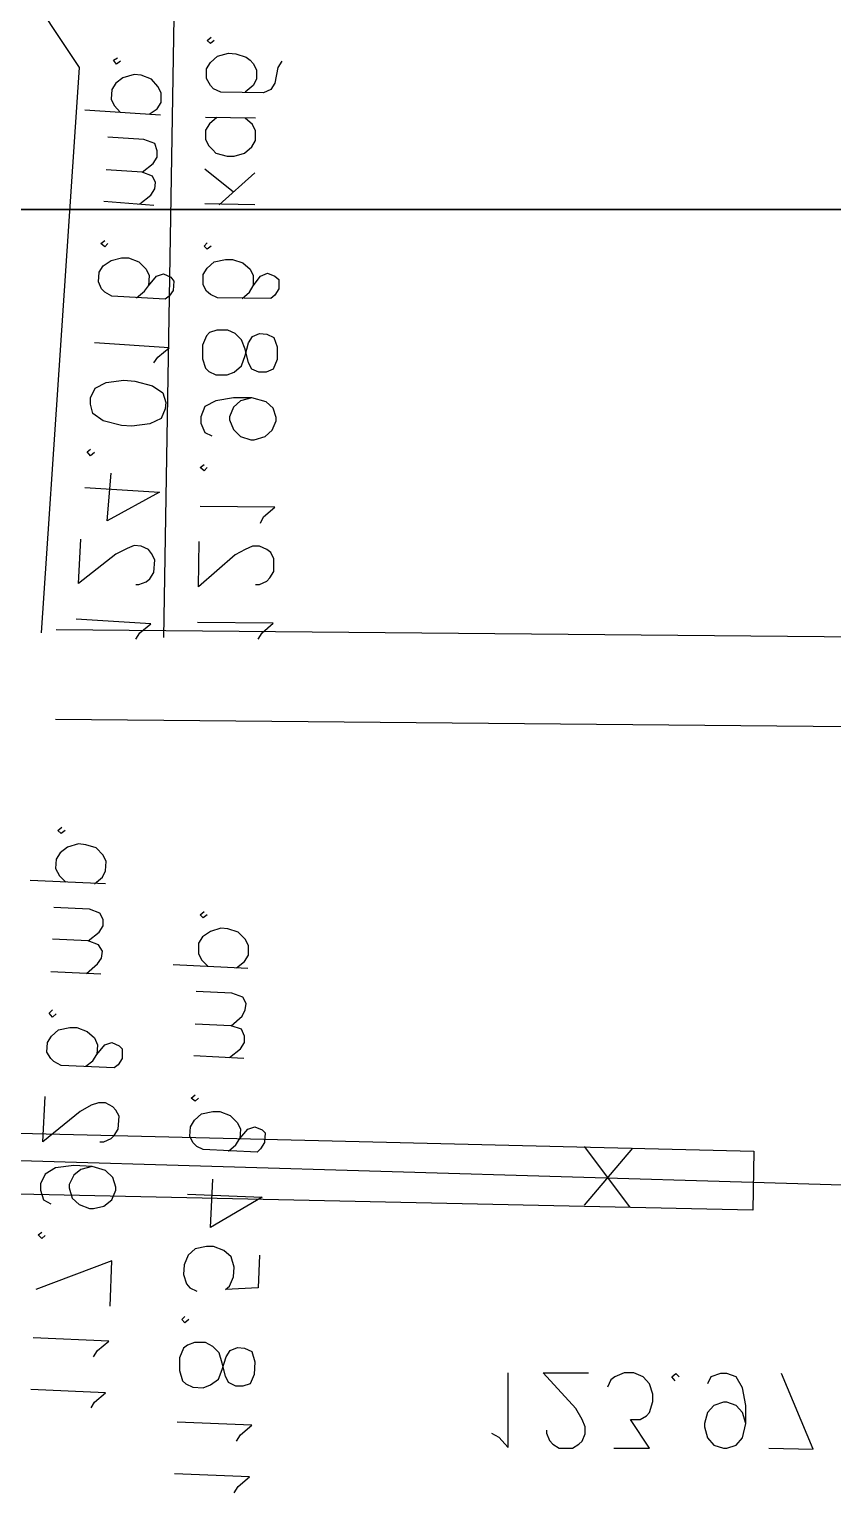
# Model space of a CAD drawing. Header units: metres. Extents: x 131 to 658, y 22 to 173.
# Drawn here: x 175.77 to 187, y 102.92 to 123.37 of the extents above; entities that cross this region are included whole.
import ezdxf

# ---------------------------------------------------------------- set-up
doc = ezdxf.new("R2010")
doc.units = ezdxf.units.M
for name, color, linetype in [('ELECTR_CABLE', 7, 'Continuous'), ('GAS', 7, 'Continuous'), ('GRASS', 7, 'Continuous'), ('ROAD', 7, 'Continuous'), ('SEWER', 7, 'Continuous'), ('WATER_PIPELINE', 7, 'Continuous')]:
    doc.layers.add(name, color=color, linetype=linetype)

msp = doc.modelspace()

# ---------------------------------------------------------------- linework, layer by layer
at = {"layer": 'ELECTR_CABLE'}
for points in [[(172.299, 129.573), (171.556, 130.217), (171.556, 130.217), (176.472, 122.837), (176.472, 122.837), (175.939, 114.937)], [(172.388, 129.695), (171.556, 130.217), (171.556, 130.217), (177.792, 123.537), (177.792, 123.537), (177.648, 114.87)], [(178.358, 123.215), (178.303, 123.17), (178.303, 123.17), (178.258, 123.215), (178.258, 123.215), (178.314, 123.259)], [(177.049, 122.926), (176.993, 122.882), (176.993, 122.882), (176.949, 122.937), (176.949, 122.937), (177.004, 122.971)], [(179.301, 122.926), (179.246, 122.837), (179.246, 122.837), (179.202, 122.616), (179.202, 122.616), (179.146, 122.527), (179.146, 122.527), (179.046, 122.482), (179.046, 122.482), (178.447, 122.493), (178.447, 122.493), (178.347, 122.538), (178.347, 122.538), (178.303, 122.582), (178.303, 122.582), (178.247, 122.682), (178.247, 122.682), (178.247, 122.815), (178.247, 122.815), (178.303, 122.904), (178.303, 122.904), (178.403, 122.993), (178.403, 122.993), (178.558, 123.037), (178.558, 123.037), (178.658, 123.026), (178.658, 123.026), (178.802, 122.982), (178.802, 122.982), (178.858, 122.937), (178.858, 122.937), (178.902, 122.893), (178.902, 122.893), (178.946, 122.804), (178.946, 122.804), (178.946, 122.671), (178.946, 122.671), (178.902, 122.582), (178.902, 122.582), (178.791, 122.493)], [(177.448, 122.183), (177.559, 122.26), (177.559, 122.26), (177.615, 122.349), (177.615, 122.349), (177.615, 122.482), (177.615, 122.482), (177.57, 122.571), (177.57, 122.571), (177.482, 122.671), (177.482, 122.671), (177.337, 122.727), (177.337, 122.727), (177.238, 122.738), (177.238, 122.738), (177.082, 122.693), (177.082, 122.693), (176.982, 122.616), (176.982, 122.616), (176.927, 122.527), (176.927, 122.527), (176.916, 122.394), (176.916, 122.394), (176.96, 122.305), (176.96, 122.305), (177.049, 122.205)], [(177.604, 122.172), (176.549, 122.238)], [(178.392, 122.138), (178.292, 122.05), (178.292, 122.05), (178.236, 121.961), (178.236, 121.961), (178.236, 121.828), (178.236, 121.828), (178.281, 121.739), (178.281, 121.739), (178.336, 121.683), (178.336, 121.683), (178.38, 121.639), (178.38, 121.639), (178.536, 121.595), (178.536, 121.595), (178.636, 121.595), (178.636, 121.595), (178.78, 121.639), (178.78, 121.639), (178.88, 121.728), (178.88, 121.728), (178.935, 121.817), (178.935, 121.817), (178.935, 121.95), (178.935, 121.95), (178.891, 122.039), (178.891, 122.039), (178.791, 122.127)], [(178.935, 122.127), (178.236, 122.138)], [(177.348, 121.373), (177.504, 121.495), (177.504, 121.495), (177.559, 121.584), (177.559, 121.584), (177.559, 121.672), (177.559, 121.672), (177.526, 121.772), (177.526, 121.772), (177.371, 121.828), (177.371, 121.828), (176.871, 121.861)], [(177.315, 120.929), (177.471, 121.051), (177.471, 121.051), (177.526, 121.14), (177.526, 121.14), (177.537, 121.228), (177.537, 121.228), (177.493, 121.317), (177.493, 121.317), (177.348, 121.373), (177.348, 121.373), (176.849, 121.406)], [(178.625, 121.095), (178.225, 121.417)], [(178.924, 121.362), (178.425, 120.918)], [(177.515, 120.907), (176.816, 120.962)], [(178.924, 120.918), (178.225, 120.929)], [(176.871, 120.374), (176.827, 120.33), (176.827, 120.33), (176.771, 120.374), (176.771, 120.374), (176.827, 120.418)], [(178.314, 120.341), (178.258, 120.296), (178.258, 120.296), (178.214, 120.341), (178.214, 120.341), (178.258, 120.385)], [(177.271, 119.619), (177.382, 119.708), (177.382, 119.708), (177.437, 119.786), (177.437, 119.786), (177.548, 119.919), (177.548, 119.919), (177.648, 119.952), (177.648, 119.952), (177.748, 119.908), (177.748, 119.908), (177.792, 119.852), (177.792, 119.852), (177.781, 119.719), (177.781, 119.719), (177.726, 119.642), (177.726, 119.642), (177.67, 119.597), (177.67, 119.597), (176.927, 119.642), (176.927, 119.642), (176.827, 119.697), (176.827, 119.697), (176.783, 119.741), (176.783, 119.741), (176.738, 119.841), (176.738, 119.841), (176.749, 119.975), (176.749, 119.975), (176.805, 120.063), (176.805, 120.063), (176.916, 120.141), (176.916, 120.141), (177.06, 120.174), (177.06, 120.174), (177.16, 120.174), (177.16, 120.174), (177.304, 120.119), (177.304, 120.119), (177.404, 120.019), (177.404, 120.019), (177.448, 119.93), (177.448, 119.93), (177.437, 119.786)], [(178.747, 119.608), (178.847, 119.697), (178.847, 119.697), (178.902, 119.786), (178.902, 119.786), (179.002, 119.919), (179.002, 119.919), (179.102, 119.963), (179.102, 119.963), (179.202, 119.919), (179.202, 119.919), (179.257, 119.875), (179.257, 119.875), (179.257, 119.741), (179.257, 119.741), (179.202, 119.653), (179.202, 119.653), (179.146, 119.608), (179.146, 119.608), (178.403, 119.619), (178.403, 119.619), (178.303, 119.664), (178.303, 119.664), (178.247, 119.708), (178.247, 119.708), (178.203, 119.797), (178.203, 119.797), (178.203, 119.941), (178.203, 119.941), (178.258, 120.03), (178.258, 120.03), (178.358, 120.119), (178.358, 120.119), (178.514, 120.152), (178.514, 120.152), (178.613, 120.152), (178.613, 120.152), (178.758, 120.108), (178.758, 120.108), (178.858, 120.019), (178.858, 120.019), (178.902, 119.93), (178.902, 119.93), (178.902, 119.786)], [(179.235, 118.754), (179.179, 118.621), (179.179, 118.621), (179.08, 118.576), (179.08, 118.576), (178.98, 118.576), (178.98, 118.576), (178.88, 118.621), (178.88, 118.621), (178.835, 118.709), (178.835, 118.709), (178.791, 118.898), (178.791, 118.898), (178.736, 119.031), (178.736, 119.031), (178.647, 119.12), (178.647, 119.12), (178.547, 119.164), (178.547, 119.164), (178.392, 119.164), (178.392, 119.164), (178.292, 119.131), (178.292, 119.131), (178.247, 119.087), (178.247, 119.087), (178.192, 118.954), (178.192, 118.954), (178.192, 118.765), (178.192, 118.765), (178.236, 118.632), (178.236, 118.632), (178.281, 118.587), (178.281, 118.587), (178.38, 118.543), (178.38, 118.543), (178.536, 118.543), (178.536, 118.543), (178.636, 118.576), (178.636, 118.576), (178.736, 118.665), (178.736, 118.665), (178.791, 118.809), (178.791, 118.809), (178.835, 118.987), (178.835, 118.987), (178.891, 119.076), (178.891, 119.076), (178.991, 119.12), (178.991, 119.12), (179.091, 119.109), (179.091, 119.109), (179.191, 119.065), (179.191, 119.065), (179.235, 118.931), (179.235, 118.931), (179.235, 118.754)], [(177.515, 118.709), (177.57, 118.787), (177.57, 118.787), (177.726, 118.92), (177.726, 118.92), (176.683, 118.987)], [(177.67, 118.066), (177.615, 117.933), (177.615, 117.933), (177.459, 117.855), (177.459, 117.855), (177.204, 117.822), (177.204, 117.822), (177.06, 117.833), (177.06, 117.833), (176.805, 117.899), (176.805, 117.899), (176.66, 117.999), (176.66, 117.999), (176.627, 118.132), (176.627, 118.132), (176.627, 118.221), (176.627, 118.221), (176.694, 118.354), (176.694, 118.354), (176.849, 118.432), (176.849, 118.432), (177.093, 118.465), (177.093, 118.465), (177.249, 118.454), (177.249, 118.454), (177.493, 118.388), (177.493, 118.388), (177.637, 118.288), (177.637, 118.288), (177.681, 118.155), (177.681, 118.155), (177.67, 118.066)], [(178.88, 118.221), (178.724, 118.177), (178.724, 118.177), (178.625, 118.088), (178.625, 118.088), (178.569, 117.955), (178.569, 117.955), (178.569, 117.911), (178.569, 117.911), (178.625, 117.777), (178.625, 117.777), (178.724, 117.677), (178.724, 117.677), (178.869, 117.633), (178.869, 117.633), (178.913, 117.633), (178.913, 117.633), (179.068, 117.677), (179.068, 117.677), (179.168, 117.766), (179.168, 117.766), (179.224, 117.899), (179.224, 117.899), (179.224, 117.944), (179.224, 117.944), (179.179, 118.077), (179.179, 118.077), (179.08, 118.166), (179.08, 118.166), (178.88, 118.221), (178.88, 118.221), (178.625, 118.221), (178.625, 118.221), (178.38, 118.177), (178.38, 118.177), (178.225, 118.099), (178.225, 118.099), (178.17, 117.955), (178.17, 117.955), (178.17, 117.866), (178.17, 117.866), (178.225, 117.733), (178.225, 117.733), (178.325, 117.689)], [(176.683, 117.456), (176.627, 117.411), (176.627, 117.411), (176.583, 117.467), (176.583, 117.467), (176.627, 117.5)], [(178.258, 117.245), (178.214, 117.2), (178.214, 117.2), (178.159, 117.245), (178.159, 117.245), (178.214, 117.289)], [(176.549, 116.967), (177.593, 116.901), (177.593, 116.901), (176.86, 116.501), (176.86, 116.501), (176.916, 117.167)], [(179.002, 116.468), (179.046, 116.557), (179.046, 116.557), (179.202, 116.69), (179.202, 116.69), (178.159, 116.701)], [(177.26, 115.613), (177.304, 115.613), (177.304, 115.613), (177.404, 115.647), (177.404, 115.647), (177.459, 115.691), (177.459, 115.691), (177.515, 115.78), (177.515, 115.78), (177.526, 115.957), (177.526, 115.957), (177.482, 116.046), (177.482, 116.046), (177.437, 116.102), (177.437, 116.102), (177.337, 116.146), (177.337, 116.146), (177.238, 116.157), (177.238, 116.157), (177.138, 116.113), (177.138, 116.113), (176.982, 116.035), (176.982, 116.035), (176.461, 115.625), (176.461, 115.625), (176.494, 116.246)], [(178.935, 115.613), (178.991, 115.613), (178.991, 115.613), (179.091, 115.658), (179.091, 115.658), (179.135, 115.702), (179.135, 115.702), (179.191, 115.791), (179.191, 115.791), (179.191, 115.969), (179.191, 115.969), (179.146, 116.057), (179.146, 116.057), (179.091, 116.102), (179.091, 116.102), (178.991, 116.146), (178.991, 116.146), (178.891, 116.146), (178.891, 116.146), (178.791, 116.102), (178.791, 116.102), (178.647, 116.024), (178.647, 116.024), (178.136, 115.58), (178.136, 115.58), (178.147, 116.213)], [(177.26, 114.848), (177.315, 114.937), (177.315, 114.937), (177.471, 115.059), (177.471, 115.059), (176.427, 115.125)], [(178.969, 114.848), (179.024, 114.937), (179.024, 114.937), (179.179, 115.07), (179.179, 115.07), (178.125, 115.081)], [(176.272, 112.173), (176.217, 112.129), (176.217, 112.129), (176.172, 112.173), (176.172, 112.173), (176.228, 112.218)], [(176.683, 111.43), (176.794, 111.519), (176.794, 111.519), (176.838, 111.608), (176.838, 111.608), (176.849, 111.741), (176.849, 111.741), (176.805, 111.829), (176.805, 111.829), (176.705, 111.929), (176.705, 111.929), (176.561, 111.974), (176.561, 111.974), (176.461, 111.985), (176.461, 111.985), (176.305, 111.94), (176.305, 111.94), (176.206, 111.863), (176.206, 111.863), (176.15, 111.774), (176.15, 111.774), (176.139, 111.641), (176.139, 111.641), (176.194, 111.541), (176.194, 111.541), (176.283, 111.452)], [(176.838, 111.43), (175.784, 111.474)], [(176.594, 110.631), (176.749, 110.753), (176.749, 110.753), (176.805, 110.842), (176.805, 110.842), (176.805, 110.931), (176.805, 110.931), (176.76, 111.019), (176.76, 111.019), (176.616, 111.075), (176.616, 111.075), (176.117, 111.097)], [(178.258, 110.997), (178.203, 110.953), (178.203, 110.953), (178.159, 110.997), (178.159, 110.997), (178.214, 111.042)], [(176.572, 110.176), (176.727, 110.309), (176.727, 110.309), (176.783, 110.387), (176.783, 110.387), (176.794, 110.487), (176.794, 110.487), (176.738, 110.576), (176.738, 110.576), (176.594, 110.631), (176.594, 110.631), (176.095, 110.653)], [(178.669, 110.254), (178.78, 110.343), (178.78, 110.343), (178.835, 110.431), (178.835, 110.431), (178.835, 110.564), (178.835, 110.564), (178.791, 110.653), (178.791, 110.653), (178.691, 110.753), (178.691, 110.753), (178.547, 110.797), (178.547, 110.797), (178.447, 110.809), (178.447, 110.809), (178.303, 110.764), (178.303, 110.764), (178.192, 110.687), (178.192, 110.687), (178.136, 110.598), (178.136, 110.598), (178.136, 110.453), (178.136, 110.453), (178.181, 110.365), (178.181, 110.365), (178.269, 110.276)], [(178.824, 110.243), (177.781, 110.298)], [(176.771, 110.165), (176.072, 110.198)], [(178.591, 109.444), (178.747, 109.577), (178.747, 109.577), (178.791, 109.666), (178.791, 109.666), (178.802, 109.754), (178.802, 109.754), (178.758, 109.843), (178.758, 109.843), (178.602, 109.899), (178.602, 109.899), (178.103, 109.921)], [(176.15, 109.61), (176.095, 109.566), (176.095, 109.566), (176.05, 109.621), (176.05, 109.621), (176.095, 109.666)], [(176.561, 108.878), (176.66, 108.955), (176.66, 108.955), (176.716, 109.044), (176.716, 109.044), (176.827, 109.177), (176.827, 109.177), (176.927, 109.211), (176.927, 109.211), (177.027, 109.166), (177.027, 109.166), (177.071, 109.122), (177.071, 109.122), (177.071, 108.989), (177.071, 108.989), (177.016, 108.9), (177.016, 108.9), (176.96, 108.856), (176.96, 108.856), (176.217, 108.889), (176.217, 108.889), (176.117, 108.944), (176.117, 108.944), (176.072, 108.989), (176.072, 108.989), (176.017, 109.077), (176.017, 109.077), (176.028, 109.211), (176.028, 109.211), (176.083, 109.299), (176.083, 109.299), (176.183, 109.388), (176.183, 109.388), (176.339, 109.421), (176.339, 109.421), (176.439, 109.421), (176.439, 109.421), (176.583, 109.366), (176.583, 109.366), (176.683, 109.277), (176.683, 109.277), (176.727, 109.177), (176.727, 109.177), (176.716, 109.044)], [(178.569, 109), (178.724, 109.122), (178.724, 109.122), (178.78, 109.211), (178.78, 109.211), (178.78, 109.299), (178.78, 109.299), (178.736, 109.399), (178.736, 109.399), (178.591, 109.444), (178.591, 109.444), (178.092, 109.466)], [(178.769, 108.989), (178.07, 109.022)], [(176.76, 107.824), (176.816, 107.824), (176.816, 107.824), (176.916, 107.868), (176.916, 107.868), (176.96, 107.912), (176.96, 107.912), (177.016, 108.001), (177.016, 108.001), (177.027, 108.179), (177.027, 108.179), (176.982, 108.267), (176.982, 108.267), (176.938, 108.312), (176.938, 108.312), (176.838, 108.367), (176.838, 108.367), (176.738, 108.367), (176.738, 108.367), (176.638, 108.334), (176.638, 108.334), (176.483, 108.245), (176.483, 108.245), (175.961, 107.824), (175.961, 107.824), (175.995, 108.456)], [(178.136, 108.434), (178.092, 108.389), (178.092, 108.389), (178.036, 108.434), (178.036, 108.434), (178.092, 108.478)], [(178.558, 107.69), (178.658, 107.779), (178.658, 107.779), (178.713, 107.868), (178.713, 107.868), (178.824, 108.001), (178.824, 108.001), (178.924, 108.034), (178.924, 108.034), (179.024, 107.99), (179.024, 107.99), (179.068, 107.946), (179.068, 107.946), (179.057, 107.812), (179.057, 107.812), (179.002, 107.724), (179.002, 107.724), (178.957, 107.679), (178.957, 107.679), (178.203, 107.713), (178.203, 107.713), (178.114, 107.757), (178.114, 107.757), (178.059, 107.812), (178.059, 107.812), (178.014, 107.901), (178.014, 107.901), (178.025, 108.034), (178.025, 108.034), (178.081, 108.123), (178.081, 108.123), (178.181, 108.212), (178.181, 108.212), (178.336, 108.245), (178.336, 108.245), (178.436, 108.245), (178.436, 108.245), (178.58, 108.19), (178.58, 108.19), (178.68, 108.09), (178.68, 108.09), (178.724, 108.001), (178.724, 108.001), (178.713, 107.868)], [(176.649, 107.48), (176.494, 107.435), (176.494, 107.435), (176.394, 107.357), (176.394, 107.357), (176.328, 107.224), (176.328, 107.224), (176.328, 107.18), (176.328, 107.18), (176.372, 107.036), (176.372, 107.036), (176.472, 106.947), (176.472, 106.947), (176.616, 106.891), (176.616, 106.891), (176.672, 106.891), (176.672, 106.891), (176.816, 106.925), (176.816, 106.925), (176.927, 107.013), (176.927, 107.013), (176.982, 107.147), (176.982, 107.147), (176.982, 107.191), (176.982, 107.191), (176.938, 107.324), (176.938, 107.324), (176.838, 107.424), (176.838, 107.424), (176.649, 107.48), (176.649, 107.48), (176.394, 107.491), (176.394, 107.491), (176.139, 107.457), (176.139, 107.457), (175.995, 107.369), (175.995, 107.369), (175.928, 107.235), (175.928, 107.235), (175.928, 107.147), (175.928, 107.147), (175.972, 107.013), (175.972, 107.013), (176.072, 106.958)], [(177.981, 107.091), (179.024, 107.047), (179.024, 107.047), (178.303, 106.625), (178.303, 106.625), (178.336, 107.302)], [(175.995, 106.514), (175.95, 106.47), (175.95, 106.47), (175.895, 106.525), (175.895, 106.525), (175.95, 106.559)], [(178.991, 106.237), (178.969, 105.782), (178.969, 105.782), (178.514, 105.76), (178.514, 105.76), (178.569, 105.804), (178.569, 105.804), (178.625, 105.937), (178.625, 105.937), (178.636, 106.07), (178.636, 106.07), (178.591, 106.215), (178.591, 106.215), (178.491, 106.303), (178.491, 106.303), (178.347, 106.359), (178.347, 106.359), (178.247, 106.359), (178.247, 106.359), (178.092, 106.325), (178.092, 106.325), (177.992, 106.237), (177.992, 106.237), (177.937, 106.104), (177.937, 106.104), (177.925, 105.97), (177.925, 105.97), (177.97, 105.837), (177.97, 105.837), (178.014, 105.782), (178.014, 105.782), (178.114, 105.737)], [(176.905, 105.527), (176.927, 106.159), (176.927, 106.159), (175.862, 105.76)], [(178.003, 105.338), (177.948, 105.293), (177.948, 105.293), (177.903, 105.338), (177.903, 105.338), (177.948, 105.382)], [(176.672, 104.816), (176.727, 104.905), (176.727, 104.905), (176.882, 105.038), (176.882, 105.038), (175.828, 105.083)], [(178.913, 104.572), (178.858, 104.439), (178.858, 104.439), (178.758, 104.406), (178.758, 104.406), (178.658, 104.406), (178.658, 104.406), (178.558, 104.461), (178.558, 104.461), (178.514, 104.55), (178.514, 104.55), (178.469, 104.728), (178.469, 104.728), (178.425, 104.872), (178.425, 104.872), (178.336, 104.961), (178.336, 104.961), (178.236, 105.016), (178.236, 105.016), (178.081, 105.016), (178.081, 105.016), (177.981, 104.983), (177.981, 104.983), (177.925, 104.938), (177.925, 104.938), (177.87, 104.805), (177.87, 104.805), (177.87, 104.628), (177.87, 104.628), (177.914, 104.483), (177.914, 104.483), (177.959, 104.439), (177.959, 104.439), (178.059, 104.395), (178.059, 104.395), (178.203, 104.384), (178.203, 104.384), (178.303, 104.428), (178.303, 104.428), (178.414, 104.506), (178.414, 104.506), (178.469, 104.639), (178.469, 104.639), (178.525, 104.816), (178.525, 104.816), (178.58, 104.905), (178.58, 104.905), (178.68, 104.95), (178.68, 104.95), (178.78, 104.938), (178.78, 104.938), (178.88, 104.894), (178.88, 104.894), (178.924, 104.75), (178.924, 104.75), (178.913, 104.572)], [(176.638, 104.106), (176.683, 104.184), (176.683, 104.184), (176.838, 104.317), (176.838, 104.317), (175.795, 104.361)], [(178.669, 103.64), (178.724, 103.729), (178.724, 103.729), (178.88, 103.862), (178.88, 103.862), (177.837, 103.906)], [(178.636, 102.919), (178.691, 103.008), (178.691, 103.008), (178.847, 103.141), (178.847, 103.141), (177.803, 103.185)]]:
    msp.add_lwpolyline(points, dxfattribs=at)
at = {"layer": 'GAS'}
for points in [[(133.848, 108.772), (160.226, 108.323), (185.893, 107.69), (185.882, 106.869), (133.936, 107.998)], [(133.889, 108.416), (175.806, 107.557), (185.882, 107.258), (290.347, 104.151)], [(184.162, 106.914), (183.529, 107.757)], [(183.529, 106.936), (184.206, 107.735)]]:
    msp.add_lwpolyline(points, dxfattribs=at)
at = {"layer": 'GRASS'}
msp.add_lwpolyline([(204.225, 120.851), (165.386, 120.851), (164.876, 120.873), (164.376, 120.94), (163.877, 121.04), (163.389, 121.184), (162.912, 121.362), (162.457, 121.584)], dxfattribs=at)
at = {"layer": 'ROAD'}
msp.add_lwpolyline([(162.457, 121.583), (162.911, 121.362), (162.912, 121.362), (162.912, 121.361), (163.388, 121.184), (163.389, 121.184), (163.876, 121.04), (163.877, 121.04), (164.376, 120.94), (164.377, 120.94), (164.875, 120.873), (164.876, 120.873), (165.386, 120.851), (228.969, 120.851)], dxfattribs=at)
at = {"layer": 'SEWER'}
for points in [[(176.15, 114.981), (205.268, 114.715)], [(176.139, 113.727), (205.368, 113.461)]]:
    msp.add_lwpolyline(points, dxfattribs=at)
at = {"layer": 'WATER_PIPELINE'}
for points in [[(182.231, 103.751), (182.331, 103.696), (182.331, 103.696), (182.464, 103.551), (182.464, 103.551), (182.464, 104.594)], [(182.997, 103.795), (182.997, 103.751), (182.997, 103.751), (183.041, 103.651), (183.041, 103.651), (183.085, 103.596), (183.085, 103.596), (183.174, 103.54), (183.174, 103.54), (183.363, 103.54), (183.363, 103.54), (183.452, 103.596), (183.452, 103.596), (183.496, 103.64), (183.496, 103.64), (183.54, 103.74), (183.54, 103.74), (183.54, 103.84), (183.54, 103.84), (183.496, 103.94), (183.496, 103.94), (183.407, 104.095), (183.407, 104.095), (182.952, 104.594), (182.952, 104.594), (183.585, 104.594)], [(183.94, 103.54), (184.439, 103.54), (184.439, 103.54), (184.173, 103.94), (184.173, 103.94), (184.306, 103.94), (184.306, 103.94), (184.395, 103.995), (184.395, 103.995), (184.439, 104.04), (184.439, 104.04), (184.484, 104.195), (184.484, 104.195), (184.484, 104.295), (184.484, 104.295), (184.439, 104.439), (184.439, 104.439), (184.351, 104.539), (184.351, 104.539), (184.217, 104.594), (184.217, 104.594), (184.084, 104.594), (184.084, 104.594), (183.951, 104.539), (183.951, 104.539), (183.896, 104.495), (183.896, 104.495), (183.851, 104.395)], [(184.794, 104.483), (184.75, 104.539), (184.75, 104.539), (184.805, 104.583), (184.805, 104.583), (184.85, 104.539)], [(185.782, 103.884), (185.738, 104.04), (185.738, 104.04), (185.649, 104.139), (185.649, 104.139), (185.516, 104.184), (185.516, 104.184), (185.471, 104.184), (185.471, 104.184), (185.338, 104.139), (185.338, 104.139), (185.249, 104.04), (185.249, 104.04), (185.205, 103.884), (185.205, 103.884), (185.205, 103.84), (185.205, 103.84), (185.249, 103.684), (185.249, 103.684), (185.338, 103.585), (185.338, 103.585), (185.471, 103.54), (185.471, 103.54), (185.516, 103.54), (185.516, 103.54), (185.649, 103.585), (185.649, 103.585), (185.738, 103.684), (185.738, 103.684), (185.782, 103.884), (185.782, 103.884), (185.782, 104.139), (185.782, 104.139), (185.738, 104.384), (185.738, 104.384), (185.649, 104.539), (185.649, 104.539), (185.516, 104.583), (185.516, 104.583), (185.427, 104.583), (185.427, 104.583), (185.294, 104.539), (185.294, 104.539), (185.249, 104.439)], [(186.104, 103.54), (186.725, 103.529), (186.725, 103.529), (186.281, 104.583)]]:
    msp.add_lwpolyline(points, dxfattribs=at)

doc.saveas('drawing.dxf')
